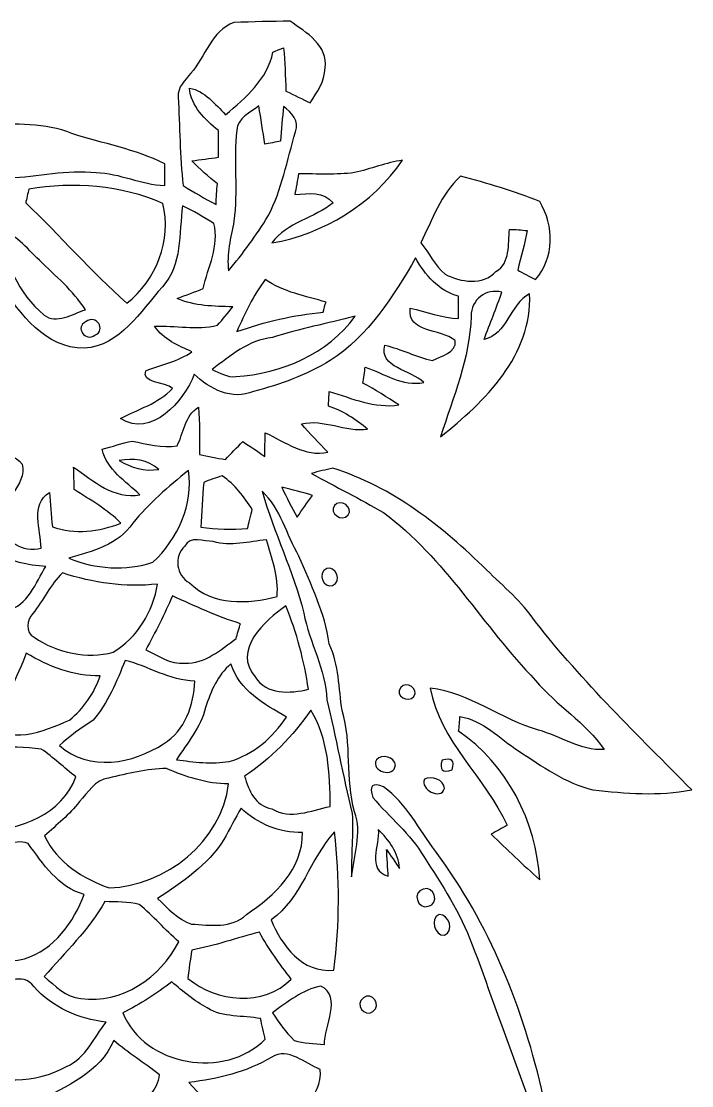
# Model space of a CAD drawing. Extents: x -110 to 93, y -182 to 230.
# Drawn here: x 52.2 to 90.6, y 125.3 to 186.3 of the extents above; entities that cross this region are included whole.
import ezdxf

# ---------------------------------------------------------------- set-up
doc = ezdxf.new("R2010")
doc.units = 0
doc.header["$MEASUREMENT"] = 0
doc.layers.add('LAAG_1', color=7, linetype='CONTINUOUS')

msp = doc.modelspace()

# ---------------------------------------------------------------- linework, layer by layer
at = {"layer": 'LAAG_1', "color": 250}
for points, knots in [([(61.9308, 183.3518), (62.7783, 184.3011), (63.1159, 185.7912), (64.4041, 186.2657), (64.4041, 186.2657), (65.4886, 186.2996), (66.5387, 186.3332), (67.6227, 186.3332), (67.6227, 186.3332), (68.5378, 185.724), (69.8255, 184.9111), (69.6222, 183.657), (69.6222, 183.657), (69.6223, 182.8775), (69.1477, 182.2675), (68.7747, 181.6575), (68.7747, 181.6575), (68.334, 181.861), (67.8601, 182.0984), (67.3861, 182.3354), (67.3861, 182.3354), (67.3521, 183.1828), (67.3184, 183.9954), (67.2506, 184.8088), (67.2506, 184.8088), (67.0804, 184.7411), (66.7757, 184.6397), (66.6406, 184.5718), (66.6406, 184.5718), (66.335, 183.0131), (65.0813, 181.9625), (63.9296, 180.9804), (63.9296, 180.9804), (63.3198, 181.59), (62.7445, 182.3354), (61.8629, 182.5048), (61.8629, 182.5048), (61.9308, 181.4544), (62.7445, 180.7092), (63.523, 180.0651), (63.523, 180.0651), (63.5232, 179.5569), (63.523, 179.0485), (63.523, 178.5406), (63.523, 178.5406), (63.014, 178.4727), (62.5064, 178.405), (61.9985, 178.3372), (61.9985, 178.3372), (62.4387, 177.8626), (62.9473, 177.4225), (63.4553, 177.0157), (63.4553, 177.0157), (63.4217, 176.6432), (63.3881, 176.2362), (63.3881, 175.8295), (63.3881, 175.8295), (62.7446, 176.1689), (62.0998, 176.5412), (61.4904, 176.9139), (61.4904, 176.9139), (61.3208, 178.6083), (61.2865, 180.3024), (61.2189, 181.9964), (61.2189, 181.9964), (61.1516, 182.5727), (61.6253, 182.9452), (61.9306, 183.3517), (61.9306, 183.3517), (61.9306, 183.3517), (61.9308, 183.3518), (61.9308, 183.3518)], [0, 0, 0, 0, 0.0555556, 0.0555556, 0.0555556, 0.0555556, 0.1111111, 0.1111111, 0.1111111, 0.1111111, 0.1666667, 0.1666667, 0.1666667, 0.1666667, 0.2222222, 0.2222222, 0.2222222, 0.2222222, 0.2777778, 0.2777778, 0.2777778, 0.2777778, 0.3333333, 0.3333333, 0.3333333, 0.3333333, 0.3888889, 0.3888889, 0.3888889, 0.3888889, 0.4444444, 0.4444444, 0.4444444, 0.4444444, 0.5, 0.5, 0.5, 0.5, 0.5555556, 0.5555556, 0.5555556, 0.5555556, 0.6111111, 0.6111111, 0.6111111, 0.6111111, 0.6666667, 0.6666667, 0.6666667, 0.6666667, 0.7222222, 0.7222222, 0.7222222, 0.7222222, 0.7777778, 0.7777778, 0.7777778, 0.7777778, 0.8333333, 0.8333333, 0.8333333, 0.8333333, 0.8888889, 0.8888889, 0.8888889, 0.8888889, 0.9444444, 0.9444444, 0.9444444, 0.9444444, 1, 1, 1, 1]), ([(64.5734, 180.0993), (64.6081, 180.811), (65.3524, 181.082), (65.8274, 181.4887), (65.8274, 181.4887), (65.9635, 180.7428), (66.0644, 180.031), (66.1657, 179.286), (66.1657, 179.286), (66.4033, 179.3202), (66.8435, 179.4213), (67.0804, 179.4553), (67.0804, 179.4553), (67.114, 180.133), (67.1823, 180.811), (67.2506, 181.4543), (67.2506, 181.4543), (67.691, 181.116), (68.1989, 180.6076), (67.9284, 179.9977), (67.9284, 179.9977), (67.4535, 178.3716), (67.1493, 176.6769), (66.369, 175.186), (66.369, 175.186), (65.6913, 174.0682), (64.9122, 173.0175), (64.0994, 172.035), (64.0994, 172.035), (63.964, 172.9837), (64.2339, 173.9322), (64.4041, 174.881), (64.4041, 174.881), (64.6411, 176.6094), (64.37, 178.3714), (64.5733, 180.0993), (64.5733, 180.0993), (64.5733, 180.0993), (64.5734, 180.0993), (64.5734, 180.0993)], [0, 0, 0, 0, 0.1, 0.1, 0.1, 0.1, 0.2, 0.2, 0.2, 0.2, 0.3, 0.3, 0.3, 0.3, 0.4, 0.4, 0.4, 0.4, 0.5, 0.5, 0.5, 0.5, 0.6, 0.6, 0.6, 0.6, 0.7, 0.7, 0.7, 0.7, 0.8, 0.8, 0.8, 0.8, 0.9, 0.9, 0.9, 0.9, 1, 1, 1, 1]), ([(50.2405, 180.4722), (51.8672, 180.404), (53.595, 180.5396), (55.1202, 179.8961), (55.1202, 179.8961), (56.916, 179.3202), (58.7452, 179.015), (60.4391, 178.168), (60.4391, 178.168), (60.4392, 177.7614), (60.4391, 177.321), (60.4391, 176.9139), (60.4391, 176.9139), (59.0848, 176.9822), (57.8648, 177.6259), (56.5092, 177.6595), (56.5092, 177.6595), (54.8491, 177.8626), (53.1542, 177.4225), (51.4939, 177.3545), (51.4939, 177.3545), (50.1055, 177.6936), (50.4779, 179.4213), (50.2405, 180.472), (50.2405, 180.472), (50.2405, 180.472), (50.2405, 180.4722), (50.2405, 180.4722)], [0, 0, 0, 0, 0.1428571, 0.1428571, 0.1428571, 0.1428571, 0.2857143, 0.2857143, 0.2857143, 0.2857143, 0.4285714, 0.4285714, 0.4285714, 0.4285714, 0.5714286, 0.5714286, 0.5714286, 0.5714286, 0.7142857, 0.7142857, 0.7142857, 0.7142857, 0.8571429, 0.8571429, 0.8571429, 0.8571429, 1, 1, 1, 1]), ([(71.3162, 177.6596), (72.2312, 177.8626), (73.1459, 178.2359), (74.0601, 178.3714), (74.0601, 178.3714), (72.3669, 175.864), (69.5202, 174.1358), (66.5724, 173.6272), (66.5724, 173.6272), (67.4535, 174.813), (69.0123, 175.0509), (70.0955, 175.9312), (70.0955, 175.9312), (69.5204, 176.5756), (68.7075, 176.4734), (67.8937, 176.4059), (67.8937, 176.4059), (67.9621, 176.7112), (68.0638, 177.2869), (68.097, 177.5918), (68.097, 177.5918), (69.1819, 177.5918), (70.2652, 177.5236), (71.316, 177.6595), (71.316, 177.6595), (71.316, 177.6595), (71.3162, 177.6596), (71.3162, 177.6596)], [0, 0, 0, 0, 0.1428571, 0.1428571, 0.1428571, 0.1428571, 0.2857143, 0.2857143, 0.2857143, 0.2857143, 0.4285714, 0.4285714, 0.4285714, 0.4285714, 0.5714286, 0.5714286, 0.5714286, 0.5714286, 0.7142857, 0.7142857, 0.7142857, 0.7142857, 0.8571429, 0.8571429, 0.8571429, 0.8571429, 1, 1, 1, 1]), ([(52.6467, 176.7112), (55.2221, 177.1512), (57.932, 176.9482), (60.3382, 175.8976), (60.3382, 175.8976), (60.8469, 173.7971), (59.9652, 171.4928), (58.2714, 170.1713), (58.2714, 170.1713), (56.2387, 172.0014), (54.4425, 174.0338), (52.4765, 175.9312), (52.4765, 175.9312), (52.5112, 176.1007), (52.6125, 176.5073), (52.6467, 176.7109), (52.6467, 176.7109), (52.6467, 176.7109), (52.6467, 176.7112), (52.6467, 176.7112)], [0, 0, 0, 0, 0.2, 0.2, 0.2, 0.2, 0.4, 0.4, 0.4, 0.4, 0.6, 0.6, 0.6, 0.6, 0.8, 0.8, 0.8, 0.8, 1, 1, 1, 1]), ([(75.1114, 173.6274), (75.7544, 174.9492), (76.2636, 176.4059), (77.3809, 177.4559), (77.3809, 177.4559), (78.9062, 177.0501), (80.4644, 176.6092), (81.9212, 175.9992), (81.9212, 175.9992), (82.7689, 174.6104), (82.7687, 172.7805), (81.6849, 171.5267), (81.6849, 171.5267), (81.4133, 171.6623), (80.9048, 171.933), (80.6678, 172.0689), (80.6678, 172.0689), (80.8375, 172.8482), (81.0744, 173.5933), (81.2104, 174.339), (81.2104, 174.339), (80.8712, 174.3732), (80.5327, 174.4068), (80.1933, 174.4068), (80.1933, 174.4068), (80.092, 173.5598), (80.2605, 172.4758), (79.4141, 172.0012), (79.4141, 172.0012), (78.6694, 171.1542), (77.3809, 171.3912), (76.5, 171.8314), (76.5, 171.8314), (75.9248, 172.3401), (75.5853, 173.0516), (75.1114, 173.6272), (75.1114, 173.6272), (75.1114, 173.6272), (75.1114, 173.6274), (75.1114, 173.6274)], [0, 0, 0, 0, 0.1, 0.1, 0.1, 0.1, 0.2, 0.2, 0.2, 0.2, 0.3, 0.3, 0.3, 0.3, 0.4, 0.4, 0.4, 0.4, 0.5, 0.5, 0.5, 0.5, 0.6, 0.6, 0.6, 0.6, 0.7, 0.7, 0.7, 0.7, 0.8, 0.8, 0.8, 0.8, 0.9, 0.9, 0.9, 0.9, 1, 1, 1, 1]), ([(61.4559, 175.7625), (62.0668, 175.4572), (62.6762, 175.1181), (63.2519, 174.7455), (63.2519, 174.7455), (63.591, 173.4584), (62.913, 172.2384), (62.6421, 171.0187), (62.6421, 171.0187), (62.1687, 170.8151), (61.6595, 170.6457), (61.1515, 170.4426), (61.1515, 170.4426), (62.1687, 170.0019), (63.2519, 170.0017), (64.3353, 169.9681), (64.3353, 169.9681), (64.0652, 169.5954), (63.76, 169.2565), (63.4553, 168.9177), (63.4553, 168.9177), (62.2696, 168.6127), (61.0502, 168.9177), (59.8638, 168.8502), (59.8638, 168.8502), (60.3718, 168.1043), (61.2189, 167.7316), (61.9985, 167.3927), (61.9985, 167.3927), (61.2189, 166.8509), (60.2699, 166.6475), (59.3552, 166.3087), (59.3552, 166.3087), (59.0848, 165.5628), (60.4733, 165.6987), (60.8804, 165.2921), (60.8804, 165.2921), (60.0672, 164.4111), (58.915, 164.1063), (57.8979, 163.5643), (57.8979, 163.5643), (59.6941, 162.4461), (61.5245, 164.5465), (62.134, 166.1056), (62.134, 166.1056), (62.981, 165.2583), (64.3353, 164.5808), (65.5222, 165.1229), (65.5222, 165.1229), (67.0804, 165.4956), (68.5378, 166.0712), (69.9275, 166.8848), (69.9275, 166.8848), (72.0947, 168.3082), (73.5526, 170.5442), (74.8061, 172.7805), (74.8061, 172.7805), (75.3484, 171.7978), (76.1281, 170.8831), (77.2796, 170.5778), (77.2796, 170.5778), (77.2797, 170.2392), (77.2796, 169.6293), (77.2796, 169.2904), (77.2796, 169.2904), (76.3313, 169.3581), (75.4157, 169.6633), (74.5008, 169.9006), (74.5008, 169.9006), (74.3318, 168.4431), (76.2298, 168.7483), (77.0762, 168.0366), (77.0762, 168.0366), (77.1783, 167.3255), (76.2636, 167.1555), (75.7891, 166.8848), (75.7891, 166.8848), (74.8403, 167.0879), (73.9933, 167.5625), (73.0446, 167.7656), (73.0446, 167.7656), (72.7052, 166.4786), (74.5691, 166.3423), (75.2806, 165.631), (75.2806, 165.631), (74.0601, 165.3938), (73.0103, 166.1392), (71.926, 166.5118), (71.926, 166.5118), (71.8926, 166.2748), (71.8246, 165.8342), (71.7905, 165.5972), (71.7905, 165.5972), (72.5024, 165.2245), (73.1801, 164.784), (73.8573, 164.3431), (73.8573, 164.3431), (72.4688, 164.1404), (71.1805, 164.716), (69.8592, 165.1229), (69.8592, 165.1229), (69.8593, 164.9195), (69.8255, 164.479), (69.8255, 164.2758), (69.8255, 164.2758), (70.6388, 164.0051), (71.3837, 163.5304), (72.0616, 162.9538), (72.0616, 162.9538), (70.7732, 162.7848), (69.5538, 163.5643), (68.2668, 163.2596), (68.2668, 163.2596), (68.7408, 162.6831), (69.2838, 162.175), (69.7915, 161.6328), (69.7915, 161.6328), (68.4701, 161.3619), (67.3521, 162.2089), (66.1993, 162.7506), (66.1993, 162.7506), (66.1994, 162.412), (66.1657, 161.7341), (66.1657, 161.3953), (66.1657, 161.3953), (65.7592, 161.7007), (65.3194, 161.9716), (64.9122, 162.243), (64.9122, 162.243), (64.5734, 161.904), (64.2339, 161.5653), (63.9296, 161.2262), (63.9296, 161.2262), (63.4217, 161.2942), (62.913, 161.3953), (62.4387, 161.4973), (62.4387, 161.4973), (62.4046, 162.412), (62.4728, 163.3271), (62.3709, 164.2081), (62.3709, 164.2081), (61.5912, 163.7333), (61.5245, 162.7506), (61.1515, 162.0058), (61.1515, 162.0058), (60.2699, 161.8703), (59.4231, 162.107), (58.5756, 162.2766), (58.5756, 162.2766), (57.9998, 162.1407), (57.4239, 161.9716), (56.8486, 161.8023), (56.8486, 161.8023), (57.1534, 160.6162), (58.2037, 159.9726), (59.0163, 159.1929), (59.0163, 159.1929), (57.526, 158.9222), (56.3732, 159.9726), (55.2221, 160.7857), (55.2221, 160.7857), (55.2221, 160.3457), (55.2553, 159.9046), (55.2553, 159.4979), (55.2553, 159.4979), (56.2047, 158.8881), (57.1534, 158.3462), (57.932, 157.5666), (57.932, 157.5666), (56.6785, 157.0926), (55.29, 156.8891), (54.0021, 157.3632), (54.0021, 157.3632), (53.9338, 158.0412), (53.9002, 158.6852), (53.832, 159.329), (53.832, 159.329), (52.7139, 158.6172), (53.358, 157.1939), (53.358, 156.1435), (53.358, 156.1435), (52.342, 155.8726), (51.1552, 156.5161), (51.1552, 157.6346), (51.1552, 157.6346), (50.9865, 158.8881), (52.5784, 159.7015), (52.2737, 160.9553), (52.2737, 160.9553), (51.4939, 161.8703), (50.1726, 161.7341), (49.156, 162.107), (49.156, 162.107), (49.123, 162.8189), (49.0894, 163.5643), (49.0894, 164.2758), (49.0894, 164.2758), (49.8004, 164.2759), (50.512, 164.2758), (51.2571, 164.2758), (51.2571, 164.2758), (51.2572, 164.5467), (51.3254, 165.021), (51.359, 165.2581), (51.359, 165.2581), (50.5458, 165.3262), (49.7324, 165.3598), (48.9191, 165.4278), (48.9191, 165.4278), (48.8861, 165.6312), (48.886, 166.0034), (48.8519, 166.2071), (48.8519, 166.2071), (49.5634, 166.2413), (50.3092, 166.3423), (50.9865, 166.5798), (50.9865, 166.5798), (51.0202, 166.7494), (51.0537, 167.1219), (51.0537, 167.3252), (51.0537, 167.3252), (50.1055, 167.3255), (49.123, 167.2235), (48.1742, 167.5282), (48.1742, 167.5282), (47.8011, 168.0032), (47.6991, 168.6127), (47.4964, 169.1209), (47.4964, 169.1209), (48.8519, 169.392), (50.2741, 170.0356), (51.0537, 171.2217), (51.0537, 171.2217), (52.1718, 169.5613), (53.595, 167.5959), (55.8315, 167.5959), (55.8315, 167.5959), (57.8979, 167.7318), (59.0505, 169.6969), (60.304, 171.1203), (60.304, 171.1203), (61.4559, 172.3736), (61.2529, 174.1697), (61.4557, 175.7624), (61.4557, 175.7624), (61.4557, 175.7624), (61.4559, 175.7625), (61.4559, 175.7625)], [0, 0, 0, 0, 0.016129, 0.016129, 0.016129, 0.016129, 0.0322581, 0.0322581, 0.0322581, 0.0322581, 0.0483871, 0.0483871, 0.0483871, 0.0483871, 0.0645161, 0.0645161, 0.0645161, 0.0645161, 0.0806452, 0.0806452, 0.0806452, 0.0806452, 0.0967742, 0.0967742, 0.0967742, 0.0967742, 0.1129032, 0.1129032, 0.1129032, 0.1129032, 0.1290323, 0.1290323, 0.1290323, 0.1290323, 0.1451613, 0.1451613, 0.1451613, 0.1451613, 0.1612903, 0.1612903, 0.1612903, 0.1612903, 0.1774194, 0.1774194, 0.1774194, 0.1774194, 0.1935484, 0.1935484, 0.1935484, 0.1935484, 0.2096774, 0.2096774, 0.2096774, 0.2096774, 0.2258065, 0.2258065, 0.2258065, 0.2258065, 0.2419355, 0.2419355, 0.2419355, 0.2419355, 0.2580645, 0.2580645, 0.2580645, 0.2580645, 0.2741935, 0.2741935, 0.2741935, 0.2741935, 0.2903226, 0.2903226, 0.2903226, 0.2903226, 0.3064516, 0.3064516, 0.3064516, 0.3064516, 0.3225806, 0.3225806, 0.3225806, 0.3225806, 0.3387097, 0.3387097, 0.3387097, 0.3387097, 0.3548387, 0.3548387, 0.3548387, 0.3548387, 0.3709677, 0.3709677, 0.3709677, 0.3709677, 0.3870968, 0.3870968, 0.3870968, 0.3870968, 0.4032258, 0.4032258, 0.4032258, 0.4032258, 0.4193548, 0.4193548, 0.4193548, 0.4193548, 0.4354839, 0.4354839, 0.4354839, 0.4354839, 0.4516129, 0.4516129, 0.4516129, 0.4516129, 0.4677419, 0.4677419, 0.4677419, 0.4677419, 0.483871, 0.483871, 0.483871, 0.483871, 0.5, 0.5, 0.5, 0.5, 0.516129, 0.516129, 0.516129, 0.516129, 0.5322581, 0.5322581, 0.5322581, 0.5322581, 0.5483871, 0.5483871, 0.5483871, 0.5483871, 0.5645161, 0.5645161, 0.5645161, 0.5645161, 0.5806452, 0.5806452, 0.5806452, 0.5806452, 0.5967742, 0.5967742, 0.5967742, 0.5967742, 0.6129032, 0.6129032, 0.6129032, 0.6129032, 0.6290323, 0.6290323, 0.6290323, 0.6290323, 0.6451613, 0.6451613, 0.6451613, 0.6451613, 0.6612903, 0.6612903, 0.6612903, 0.6612903, 0.6774194, 0.6774194, 0.6774194, 0.6774194, 0.6935484, 0.6935484, 0.6935484, 0.6935484, 0.7096774, 0.7096774, 0.7096774, 0.7096774, 0.7258065, 0.7258065, 0.7258065, 0.7258065, 0.7419355, 0.7419355, 0.7419355, 0.7419355, 0.7580645, 0.7580645, 0.7580645, 0.7580645, 0.7741935, 0.7741935, 0.7741935, 0.7741935, 0.7903226, 0.7903226, 0.7903226, 0.7903226, 0.8064516, 0.8064516, 0.8064516, 0.8064516, 0.8225806, 0.8225806, 0.8225806, 0.8225806, 0.8387097, 0.8387097, 0.8387097, 0.8387097, 0.8548387, 0.8548387, 0.8548387, 0.8548387, 0.8709677, 0.8709677, 0.8709677, 0.8709677, 0.8870968, 0.8870968, 0.8870968, 0.8870968, 0.9032258, 0.9032258, 0.9032258, 0.9032258, 0.9193548, 0.9193548, 0.9193548, 0.9193548, 0.9354839, 0.9354839, 0.9354839, 0.9354839, 0.9516129, 0.9516129, 0.9516129, 0.9516129, 0.9677419, 0.9677419, 0.9677419, 0.9677419, 0.983871, 0.983871, 0.983871, 0.983871, 1, 1, 1, 1]), ([(50.8175, 174.4411), (51.8672, 174.2372), (52.5112, 173.3222), (53.2566, 172.645), (53.2566, 172.645), (54.1714, 171.7306), (55.1879, 170.9167), (55.8993, 169.7985), (55.8993, 169.7985), (55.1538, 169.5613), (54.2391, 168.9516), (53.5276, 169.4935), (53.5276, 169.4935), (52.0367, 170.7135), (51.2912, 172.645), (50.8173, 174.4409), (50.8173, 174.4409), (50.8173, 174.4409), (50.8175, 174.4411), (50.8175, 174.4411)], [0, 0, 0, 0, 0.2, 0.2, 0.2, 0.2, 0.4, 0.4, 0.4, 0.4, 0.6, 0.6, 0.6, 0.6, 0.8, 0.8, 0.8, 0.8, 1, 1, 1, 1]), ([(64.5734, 168.5452), (65.0136, 169.5954), (65.5222, 170.612), (66.1993, 171.5267), (66.1993, 171.5267), (67.2508, 170.8151), (68.5047, 170.5778), (69.69, 170.239), (69.69, 170.239), (69.6223, 170.104), (69.5538, 169.7985), (69.5202, 169.6633), (69.5202, 169.6633), (67.8265, 169.4938), (66.1657, 169.1209), (64.5733, 168.5449), (64.5733, 168.5449), (64.5733, 168.5449), (64.5734, 168.5452), (64.5734, 168.5452)], [0, 0, 0, 0, 0.2, 0.2, 0.2, 0.2, 0.4, 0.4, 0.4, 0.4, 0.6, 0.6, 0.6, 0.6, 0.8, 0.8, 0.8, 0.8, 1, 1, 1, 1]), ([(77.9915, 169.4261), (77.9915, 170.4088), (78.8384, 171.0187), (79.7531, 170.8151), (79.7531, 170.8151), (79.4485, 169.9007), (79.0754, 169.0196), (78.7358, 168.104), (78.7358, 168.104), (80.092, 168.3757), (80.1597, 170.1038), (81.3455, 170.7132), (81.3455, 170.7132), (81.5146, 167.2237), (78.7707, 164.5129), (76.2298, 162.5136), (76.2298, 162.5136), (76.9749, 164.7843), (77.9232, 167.0203), (77.9915, 169.426), (77.9915, 169.426), (77.9915, 169.426), (77.9915, 169.4261), (77.9915, 169.4261)], [0, 0, 0, 0, 0.1666667, 0.1666667, 0.1666667, 0.1666667, 0.3333333, 0.3333333, 0.3333333, 0.3333333, 0.5, 0.5, 0.5, 0.5, 0.6666667, 0.6666667, 0.6666667, 0.6666667, 0.8333333, 0.8333333, 0.8333333, 0.8333333, 1, 1, 1, 1]), ([(55.9336, 169.1211), (56.5094, 169.5613), (57.1192, 168.6466), (56.4415, 168.3416), (56.4415, 168.3416), (55.8995, 167.9353), (55.2553, 168.8159), (55.9334, 169.1209), (55.9334, 169.1209), (55.9334, 169.1209), (55.9336, 169.1211), (55.9336, 169.1211)], [0, 0, 0, 0, 0.3333333, 0.3333333, 0.3333333, 0.3333333, 0.6666667, 0.6666667, 0.6666667, 0.6666667, 1, 1, 1, 1]), ([(66.6065, 168.2064), (68.1648, 168.7142), (69.7572, 169.0196), (71.3507, 169.426), (71.3507, 169.426), (69.7915, 167.2575), (67.114, 166.1392), (64.5056, 165.9704), (64.5056, 165.9704), (64.0317, 165.9022), (63.5909, 166.2071), (63.15, 166.3764), (63.15, 166.3764), (64.2009, 167.1557), (65.2511, 168.0706), (66.6065, 168.2064), (66.6065, 168.2064), (66.6065, 168.2064), (66.6065, 168.2064), (66.6065, 168.2064)], [0, 0, 0, 0, 0.2, 0.2, 0.2, 0.2, 0.4, 0.4, 0.4, 0.4, 0.6, 0.6, 0.6, 0.6, 0.8, 0.8, 0.8, 0.8, 1, 1, 1, 1]), ([(57.8307, 161.1583), (58.6439, 161.3281), (59.4571, 161.1923), (60.1008, 160.6503), (60.1008, 160.6503), (59.288, 160.5147), (58.5088, 160.7517), (57.8307, 161.1583), (57.8307, 161.1583), (57.8307, 161.1583), (57.8307, 161.1583), (57.8307, 161.1583)], [0, 0, 0, 0, 0.3333333, 0.3333333, 0.3333333, 0.3333333, 0.6666667, 0.6666667, 0.6666667, 0.6666667, 1, 1, 1, 1]), ([(58.6098, 157.5666), (59.5255, 158.6852), (60.6434, 159.6679), (61.7946, 160.5823), (61.7946, 160.5823), (62.0998, 158.6511), (61.1846, 156.6519), (59.7618, 155.3303), (59.7618, 155.3303), (58.2373, 154.8225), (56.4415, 154.924), (54.951, 155.5678), (54.951, 155.5678), (56.2719, 155.9405), (57.7964, 156.3469), (58.6097, 157.5666), (58.6097, 157.5666), (58.6097, 157.5666), (58.6098, 157.5666), (58.6098, 157.5666)], [0, 0, 0, 0, 0.2, 0.2, 0.2, 0.2, 0.4, 0.4, 0.4, 0.4, 0.6, 0.6, 0.6, 0.6, 0.8, 0.8, 0.8, 0.8, 1, 1, 1, 1]), ([(68.8427, 160.413), (69.2498, 160.5488), (69.6553, 160.6162), (70.0625, 160.7181), (70.0625, 160.7181), (73.4848, 159.6679), (76.3654, 157.3632), (78.872, 154.8898), (78.872, 154.8898), (79.8545, 153.9413), (80.9048, 153.0604), (81.6849, 151.9082), (81.6849, 151.9082), (84.3953, 148.4523), (87.5461, 145.4025), (90.63, 142.2852), (90.63, 142.2852), (88.7318, 141.9125), (86.8346, 142.0818), (84.9711, 142.2852), (84.9711, 142.2852), (83.3789, 142.6585), (82.0574, 143.6409), (80.7019, 144.5215), (80.7019, 144.5215), (79.6175, 145.2335), (78.7028, 146.2502), (77.3474, 146.4871), (77.3474, 146.4871), (77.3474, 146.284), (77.3132, 145.8427), (77.2796, 145.6402), (77.2796, 145.6402), (80.0248, 143.7768), (81.7527, 140.4558), (81.9212, 137.1352), (81.9212, 137.1352), (80.9737, 137.9822), (80.0578, 138.8631), (79.1431, 139.7442), (79.1431, 139.7442), (79.4485, 139.9138), (79.7531, 140.0828), (80.0578, 140.2526), (80.0578, 140.2526), (78.8048, 142.9971), (76.1953, 145.0637), (75.6536, 148.1132), (75.6536, 148.1132), (77.9232, 147.8422), (79.7195, 146.3175), (81.854, 145.7075), (81.854, 145.7075), (83.1081, 145.369), (84.2592, 144.5215), (85.6147, 144.5898), (85.6147, 144.5898), (84.5645, 146.1485), (82.8706, 147.1305), (81.6849, 148.5538), (81.6849, 148.5538), (78.6694, 151.6715), (76.5, 155.5678), (72.9763, 158.1765), (72.9763, 158.1765), (71.6207, 158.9559), (70.2322, 159.6679), (68.8425, 160.4128), (68.8425, 160.4128), (68.8425, 160.4128), (68.8427, 160.413), (68.8427, 160.413)], [0, 0, 0, 0, 0.0555556, 0.0555556, 0.0555556, 0.0555556, 0.1111111, 0.1111111, 0.1111111, 0.1111111, 0.1666667, 0.1666667, 0.1666667, 0.1666667, 0.2222222, 0.2222222, 0.2222222, 0.2222222, 0.2777778, 0.2777778, 0.2777778, 0.2777778, 0.3333333, 0.3333333, 0.3333333, 0.3333333, 0.3888889, 0.3888889, 0.3888889, 0.3888889, 0.4444444, 0.4444444, 0.4444444, 0.4444444, 0.5, 0.5, 0.5, 0.5, 0.5555556, 0.5555556, 0.5555556, 0.5555556, 0.6111111, 0.6111111, 0.6111111, 0.6111111, 0.6666667, 0.6666667, 0.6666667, 0.6666667, 0.7222222, 0.7222222, 0.7222222, 0.7222222, 0.7777778, 0.7777778, 0.7777778, 0.7777778, 0.8333333, 0.8333333, 0.8333333, 0.8333333, 0.8888889, 0.8888889, 0.8888889, 0.8888889, 0.9444444, 0.9444444, 0.9444444, 0.9444444, 1, 1, 1, 1]), ([(62.6763, 159.9046), (63.014, 160.0407), (63.3881, 160.1756), (63.7259, 160.2776), (63.7259, 160.2776), (64.472, 159.8028), (64.9794, 159.0579), (65.4543, 158.3462), (65.4543, 158.3462), (65.3871, 158.0753), (65.2511, 157.5324), (65.1833, 157.2616), (65.1833, 157.2616), (64.3022, 157.1941), (63.3881, 157.228), (62.5064, 157.3299), (62.5064, 157.3299), (62.5402, 158.1768), (62.6083, 159.0579), (62.6762, 159.9046), (62.6762, 159.9046), (62.6762, 159.9046), (62.6763, 159.9046), (62.6763, 159.9046)], [0, 0, 0, 0, 0.1666667, 0.1666667, 0.1666667, 0.1666667, 0.3333333, 0.3333333, 0.3333333, 0.3333333, 0.5, 0.5, 0.5, 0.5, 0.6666667, 0.6666667, 0.6666667, 0.6666667, 0.8333333, 0.8333333, 0.8333333, 0.8333333, 1, 1, 1, 1]), ([(66.0309, 159.3968), (67.0804, 158.3802), (67.4197, 156.9225), (68.1306, 155.6692), (68.1306, 155.6692), (68.8089, 154.0428), (69.6222, 152.4504), (69.8592, 150.6544), (69.8592, 150.6544), (70.4357, 149.435), (70.4013, 148.1132), (70.6052, 146.8259), (70.6052, 146.8259), (71.1806, 144.9285), (70.7732, 142.9296), (71.316, 141.0319), (71.316, 141.0319), (71.7569, 139.7783), (71.2824, 138.5245), (71.1473, 137.3046), (71.1473, 137.3046), (71.1128, 138.5248), (71.2492, 139.7442), (71.1805, 140.9303), (71.1805, 140.9303), (70.6388, 143.0989), (70.2652, 145.3011), (69.7241, 147.4355), (69.7241, 147.4355), (69.6553, 149.198), (68.7406, 150.7221), (68.4023, 152.4166), (68.4023, 152.4166), (67.8265, 154.8225), (66.6748, 157.0245), (66.0307, 159.3965), (66.0307, 159.3965), (66.0307, 159.3965), (66.0309, 159.3968), (66.0309, 159.3968)], [0, 0, 0, 0, 0.1, 0.1, 0.1, 0.1, 0.2, 0.2, 0.2, 0.2, 0.3, 0.3, 0.3, 0.3, 0.4, 0.4, 0.4, 0.4, 0.5, 0.5, 0.5, 0.5, 0.6, 0.6, 0.6, 0.6, 0.7, 0.7, 0.7, 0.7, 0.8, 0.8, 0.8, 0.8, 0.9, 0.9, 0.9, 0.9, 1, 1, 1, 1]), ([(67.1493, 159.6338), (67.7588, 159.4979), (68.334, 159.329), (68.9098, 159.1593), (68.9098, 159.1593), (68.6063, 158.7529), (68.2997, 158.3462), (68.0298, 157.9056), (68.0298, 157.9056), (67.7244, 158.4816), (67.4197, 159.0239), (67.1493, 159.6335), (67.1493, 159.6335), (67.1493, 159.6335), (67.1493, 159.6338), (67.1493, 159.6338)], [0, 0, 0, 0, 0.25, 0.25, 0.25, 0.25, 0.5, 0.5, 0.5, 0.5, 0.75, 0.75, 0.75, 0.75, 1, 1, 1, 1]), ([(70.1638, 158.5831), (70.5032, 158.99), (71.2824, 158.4816), (70.9435, 158.0409), (70.9435, 158.0409), (70.6052, 157.6007), (69.8255, 158.143), (70.1638, 158.5829), (70.1638, 158.5829), (70.1638, 158.5829), (70.1638, 158.5831), (70.1638, 158.5831)], [0, 0, 0, 0, 0.3333333, 0.3333333, 0.3333333, 0.3333333, 0.6666667, 0.6666667, 0.6666667, 0.6666667, 1, 1, 1, 1]), ([(61.5912, 156.2458), (61.8965, 156.8891), (62.6762, 156.5161), (63.2179, 156.5161), (63.2179, 156.5161), (64.234, 156.2117), (65.2511, 156.5161), (66.2671, 156.618), (66.2671, 156.618), (66.5724, 155.5679), (66.9784, 154.5175), (66.8765, 153.3652), (66.8765, 153.3652), (65.2175, 152.9251), (63.1843, 152.8232), (61.8629, 154.1445), (61.8629, 154.1445), (61.0833, 154.5855), (60.9482, 155.6353), (61.5912, 156.2456), (61.5912, 156.2456), (61.5912, 156.2456), (61.5912, 156.2458), (61.5912, 156.2458)], [0, 0, 0, 0, 0.1666667, 0.1666667, 0.1666667, 0.1666667, 0.3333333, 0.3333333, 0.3333333, 0.3333333, 0.5, 0.5, 0.5, 0.5, 0.6666667, 0.6666667, 0.6666667, 0.6666667, 0.8333333, 0.8333333, 0.8333333, 0.8333333, 1, 1, 1, 1]), ([(47.124, 154.4159), (48.344, 154.8565), (49.4954, 155.3981), (50.6813, 155.8725), (50.6813, 155.8725), (51.596, 155.3983), (52.5784, 155.1275), (53.6291, 155.0931), (53.6291, 155.0931), (53.0529, 154.1448), (52.6125, 152.8568), (51.3931, 152.5521), (51.3931, 152.5521), (49.97, 152.1797), (48.1064, 152.0439), (47.0897, 153.3652), (47.0897, 153.3652), (47.0897, 153.7043), (47.124, 154.0426), (47.124, 154.4156), (47.124, 154.4156), (47.124, 154.4156), (47.124, 154.4159), (47.124, 154.4159)], [0, 0, 0, 0, 0.1666667, 0.1666667, 0.1666667, 0.1666667, 0.3333333, 0.3333333, 0.3333333, 0.3333333, 0.5, 0.5, 0.5, 0.5, 0.6666667, 0.6666667, 0.6666667, 0.6666667, 0.8333333, 0.8333333, 0.8333333, 0.8333333, 1, 1, 1, 1]), ([(69.5538, 154.8565), (69.9947, 155.3303), (70.6052, 154.4831), (70.2322, 154.1109), (70.2322, 154.1109), (69.7572, 153.6364), (69.1819, 154.4498), (69.5538, 154.8561), (69.5538, 154.8561), (69.5538, 154.8561), (69.5538, 154.8565), (69.5538, 154.8565)], [0, 0, 0, 0, 0.3333333, 0.3333333, 0.3333333, 0.3333333, 0.6666667, 0.6666667, 0.6666667, 0.6666667, 1, 1, 1, 1]), ([(54.578, 154.7208), (56.34, 154.1448), (58.1701, 153.8734), (60.0329, 154.0768), (60.0329, 154.0768), (59.7618, 152.5184), (58.8814, 150.9933), (57.4917, 150.1803), (57.4917, 150.1803), (56.0007, 149.74), (54.2732, 150.1463), (52.9519, 151.0274), (52.9519, 151.0274), (52.4435, 151.2987), (52.5448, 152.0439), (52.8836, 152.383), (52.8836, 152.383), (53.4931, 153.1621), (53.9002, 154.0426), (54.5779, 154.7206), (54.5779, 154.7206), (54.5779, 154.7206), (54.578, 154.7208), (54.578, 154.7208)], [0, 0, 0, 0, 0.1666667, 0.1666667, 0.1666667, 0.1666667, 0.3333333, 0.3333333, 0.3333333, 0.3333333, 0.5, 0.5, 0.5, 0.5, 0.6666667, 0.6666667, 0.6666667, 0.6666667, 0.8333333, 0.8333333, 0.8333333, 0.8333333, 1, 1, 1, 1]), ([(59.3554, 150.3156), (59.8974, 151.3323), (60.4391, 152.3489), (60.8804, 153.3993), (60.8804, 153.3993), (62.1687, 152.8234), (63.4553, 152.2134), (64.7771, 151.8069), (64.7771, 151.8069), (64.71, 151.6033), (64.5733, 151.1628), (64.5392, 150.9594), (64.5392, 150.9594), (63.6581, 150.3156), (62.7445, 149.5029), (61.5912, 149.5366), (61.5912, 149.5366), (60.7444, 149.4691), (60.0672, 149.977), (59.3552, 150.3156), (59.3552, 150.3156), (59.3552, 150.3156), (59.3554, 150.3156), (59.3554, 150.3156)], [0, 0, 0, 0, 0.1666667, 0.1666667, 0.1666667, 0.1666667, 0.3333333, 0.3333333, 0.3333333, 0.3333333, 0.5, 0.5, 0.5, 0.5, 0.6666667, 0.6666667, 0.6666667, 0.6666667, 0.8333333, 0.8333333, 0.8333333, 0.8333333, 1, 1, 1, 1]), ([(65.6241, 148.7573), (64.3022, 150.2481), (66.1657, 152.0103), (67.3861, 152.8232), (67.3861, 152.8232), (67.9963, 151.2987), (68.4359, 149.672), (68.6734, 148.0452), (68.6734, 148.0452), (67.6227, 147.8087), (66.2671, 147.7066), (65.6241, 148.7573), (65.6241, 148.7573), (65.6241, 148.7573), (65.6241, 148.7573), (65.6241, 148.7573)], [0, 0, 0, 0, 0.25, 0.25, 0.25, 0.25, 0.5, 0.5, 0.5, 0.5, 0.75, 0.75, 0.75, 0.75, 1, 1, 1, 1]), ([(52.5112, 150.1126), (53.7989, 149.3675), (55.2221, 148.7573), (56.7468, 148.8249), (56.7468, 148.8249), (56.4079, 147.8422), (55.7979, 146.9279), (54.9847, 146.2838), (54.9847, 146.2838), (53.4931, 145.6404), (51.4603, 144.7254), (50.2405, 146.3175), (50.2405, 146.3175), (51.3932, 147.3006), (51.9695, 148.7573), (52.5112, 150.1126)], [0, 0, 0, 0, 0.25, 0.25, 0.25, 0.25, 0.5, 0.5, 0.5, 0.5, 0.75, 0.75, 0.75, 0.75, 1, 1, 1, 1]), ([(56.34, 146.284), (57.1871, 147.2667), (57.6945, 148.4862), (58.1701, 149.706), (58.1701, 149.706), (59.5255, 149.3675), (60.7112, 148.5538), (62.1687, 148.5199), (62.1687, 148.5199), (62.0998, 147.1651), (61.6253, 145.6738), (60.3718, 144.9283), (60.3718, 144.9283), (58.6439, 143.7768), (56.069, 143.3017), (54.4087, 144.8264), (54.4087, 144.8264), (54.9847, 145.369), (55.6623, 145.8091), (56.34, 146.2838), (56.34, 146.2838), (56.34, 146.2838), (56.34, 146.284), (56.34, 146.284)], [0, 0, 0, 0, 0.1666667, 0.1666667, 0.1666667, 0.1666667, 0.3333333, 0.3333333, 0.3333333, 0.3333333, 0.5, 0.5, 0.5, 0.5, 0.6666667, 0.6666667, 0.6666667, 0.6666667, 0.8333333, 0.8333333, 0.8333333, 0.8333333, 1, 1, 1, 1]), ([(62.7783, 146.9953), (63.0828, 147.9442), (63.4553, 148.8593), (64.2339, 149.5029), (64.2339, 149.5029), (64.71, 147.9777), (66.1327, 147.1985), (67.4197, 146.453), (67.4197, 146.453), (66.6407, 145.3013), (65.5222, 144.2848), (64.133, 143.9117), (64.133, 143.9117), (63.1502, 143.7424), (62.0998, 143.8777), (61.1168, 144.0134), (61.1168, 144.0134), (61.7274, 144.9624), (62.5064, 145.8772), (62.7781, 146.9952), (62.7781, 146.9952), (62.7781, 146.9952), (62.7783, 146.9953), (62.7783, 146.9953)], [0, 0, 0, 0, 0.1666667, 0.1666667, 0.1666667, 0.1666667, 0.3333333, 0.3333333, 0.3333333, 0.3333333, 0.5, 0.5, 0.5, 0.5, 0.6666667, 0.6666667, 0.6666667, 0.6666667, 0.8333333, 0.8333333, 0.8333333, 0.8333333, 1, 1, 1, 1]), ([(73.9593, 148.1475), (74.2646, 148.5538), (75.0442, 148.0796), (74.7042, 147.6392), (74.7042, 147.6392), (74.4001, 147.2326), (73.5867, 147.6727), (73.9593, 148.1473), (73.9593, 148.1473), (73.9593, 148.1473), (73.9593, 148.1475), (73.9593, 148.1475)], [0, 0, 0, 0, 0.3333333, 0.3333333, 0.3333333, 0.3333333, 0.6666667, 0.6666667, 0.6666667, 0.6666667, 1, 1, 1, 1]), ([(65.0136, 143.0648), (66.5046, 144.0813), (67.7918, 145.3349), (68.8089, 146.8599), (68.8089, 146.8599), (69.8257, 145.1998), (69.8932, 143.2343), (69.9275, 141.3369), (69.9275, 141.3369), (68.8089, 141.0997), (67.6567, 140.5574), (66.5724, 141.201), (66.5724, 141.201), (65.6241, 141.3705), (65.2511, 142.2516), (65.0135, 143.0648), (65.0135, 143.0648), (65.0135, 143.0648), (65.0136, 143.0648), (65.0136, 143.0648)], [0, 0, 0, 0, 0.2, 0.2, 0.2, 0.2, 0.4, 0.4, 0.4, 0.4, 0.6, 0.6, 0.6, 0.6, 0.8, 0.8, 0.8, 0.8, 1, 1, 1, 1]), ([(50.6482, 144.5215), (51.4939, 144.8947), (52.4765, 144.6915), (53.358, 144.6233), (53.358, 144.6233), (54.0696, 144.149), (54.6793, 143.5393), (55.3566, 143.0309), (55.3566, 143.0309), (54.578, 140.8962), (52.1718, 139.9812), (50.0713, 139.9136), (50.0713, 139.9136), (48.9534, 139.812), (48.1742, 140.6928), (47.394, 141.3705), (47.394, 141.3705), (48.6828, 142.2177), (49.9351, 143.1327), (50.6482, 144.5215), (50.6482, 144.5215), (50.6482, 144.5215), (50.6482, 144.5215), (50.6482, 144.5215)], [0, 0, 0, 0, 0.1666667, 0.1666667, 0.1666667, 0.1666667, 0.3333333, 0.3333333, 0.3333333, 0.3333333, 0.5, 0.5, 0.5, 0.5, 0.6666667, 0.6666667, 0.6666667, 0.6666667, 0.8333333, 0.8333333, 0.8333333, 0.8333333, 1, 1, 1, 1]), ([(72.5701, 144.0134), (72.8749, 144.3528), (73.6197, 144.1828), (73.6539, 143.7084), (73.6539, 143.7084), (73.6199, 142.9296), (72.1965, 143.3359), (72.5701, 144.0134), (72.5701, 144.0134), (72.5701, 144.0134), (72.5701, 144.0134), (72.5701, 144.0134)], [0, 0, 0, 0, 0.3333333, 0.3333333, 0.3333333, 0.3333333, 0.6666667, 0.6666667, 0.6666667, 0.6666667, 1, 1, 1, 1]), ([(76.3313, 143.9798), (76.873, 144.149), (77.0762, 143.9798), (76.9071, 143.4377), (76.9071, 143.4377), (76.3313, 143.2344), (76.1615, 143.4377), (76.3313, 143.9798), (76.3313, 143.9798), (76.3313, 143.9798), (76.3313, 143.9798), (76.3313, 143.9798)], [0, 0, 0, 0, 0.3333333, 0.3333333, 0.3333333, 0.3333333, 0.6666667, 0.6666667, 0.6666667, 0.6666667, 1, 1, 1, 1]), ([(57.2207, 142.9631), (58.305, 143.2004), (59.4231, 143.5051), (60.5416, 143.5051), (60.5416, 143.5051), (61.6597, 143.0311), (62.8458, 142.6243), (64.0994, 142.6243), (64.0994, 142.6243), (63.6922, 139.3033), (60.5074, 136.7965), (57.2543, 136.6607), (57.2543, 136.6607), (55.7637, 137.2027), (54.2732, 138.1179), (53.5614, 139.6424), (53.5614, 139.6424), (54.2391, 140.2866), (54.9847, 140.8621), (55.5604, 141.6073), (55.5604, 141.6073), (56.034, 142.1162), (56.4415, 142.8613), (57.2207, 142.9629), (57.2207, 142.9629), (57.2207, 142.9629), (57.2207, 142.9631), (57.2207, 142.9631)], [0, 0, 0, 0, 0.1428571, 0.1428571, 0.1428571, 0.1428571, 0.2857143, 0.2857143, 0.2857143, 0.2857143, 0.4285714, 0.4285714, 0.4285714, 0.4285714, 0.5714286, 0.5714286, 0.5714286, 0.5714286, 0.7142857, 0.7142857, 0.7142857, 0.7142857, 0.8571429, 0.8571429, 0.8571429, 0.8571429, 1, 1, 1, 1]), ([(75.3148, 142.8952), (75.7214, 143.1328), (76.4327, 142.8613), (76.4668, 142.3532), (76.4668, 142.3532), (76.2636, 141.6758), (75.0442, 142.3196), (75.3147, 142.8952), (75.3147, 142.8952), (75.3147, 142.8952), (75.3148, 142.8952), (75.3148, 142.8952)], [0, 0, 0, 0, 0.3333333, 0.3333333, 0.3333333, 0.3333333, 0.6666667, 0.6666667, 0.6666667, 0.6666667, 1, 1, 1, 1]), ([(72.3669, 141.8454), (72.1294, 142.5227), (72.3326, 142.7259), (72.9763, 142.4548), (72.9763, 142.4548), (74.298, 141.506), (75.01, 140.0153), (75.9583, 138.7615), (75.9583, 138.7615), (79.0411, 134.594), (81.0067, 129.7486), (82.1246, 124.7002), (82.1246, 124.7002), (82.5655, 123.04), (83.3109, 121.5148), (83.819, 119.8888), (83.819, 119.8888), (84.3953, 117.6862), (85.9535, 115.9921), (86.8346, 113.9252), (86.8346, 113.9252), (84.1574, 114.5352), (82.0574, 116.3304), (80.0246, 118.1266), (80.0246, 118.1266), (78.7028, 119.3806), (77.7881, 121.0406), (76.297, 122.1925), (76.297, 122.1925), (75.5523, 122.4636), (74.7042, 122.4634), (73.9593, 122.1925), (73.9593, 122.1925), (72.773, 121.2104), (73.2131, 119.5497), (73.6539, 118.2622), (73.6539, 118.2622), (73.8916, 116.5344), (74.8061, 115.0094), (75.1444, 113.3155), (75.1444, 113.3155), (74.0265, 113.9252), (74.0601, 115.3148), (73.5526, 116.3304), (73.5526, 116.3304), (72.9426, 117.5168), (73.1118, 118.872), (72.7052, 120.1258), (72.7052, 120.1258), (72.2986, 121.7862), (72.7052, 123.6497), (74.0601, 124.7678), (74.0601, 124.7678), (74.7378, 124.192), (75.4502, 123.6834), (76.3654, 123.5481), (76.3654, 123.5481), (77.7881, 122.1928), (79.0754, 120.634), (80.6342, 119.3804), (80.6342, 119.3804), (81.9214, 118.3644), (82.8706, 116.8395), (84.43, 116.1615), (84.43, 116.1615), (84.4968, 117.6184), (83.6498, 118.8386), (83.074, 120.0919), (83.074, 120.0919), (81.2106, 124.429), (79.7195, 128.9695), (78.0588, 133.4082), (78.0588, 133.4082), (77.3811, 135.2376), (76.3313, 136.8302), (75.2806, 138.4568), (75.2806, 138.4568), (74.5344, 139.7783), (73.315, 140.6928), (72.3669, 141.8451), (72.3669, 141.8451), (72.3669, 141.8451), (72.3669, 141.8454), (72.3669, 141.8454)], [0, 0, 0, 0, 0.047619, 0.047619, 0.047619, 0.047619, 0.0952381, 0.0952381, 0.0952381, 0.0952381, 0.1428571, 0.1428571, 0.1428571, 0.1428571, 0.1904762, 0.1904762, 0.1904762, 0.1904762, 0.2380952, 0.2380952, 0.2380952, 0.2380952, 0.2857143, 0.2857143, 0.2857143, 0.2857143, 0.3333333, 0.3333333, 0.3333333, 0.3333333, 0.3809524, 0.3809524, 0.3809524, 0.3809524, 0.4285714, 0.4285714, 0.4285714, 0.4285714, 0.4761905, 0.4761905, 0.4761905, 0.4761905, 0.5238095, 0.5238095, 0.5238095, 0.5238095, 0.5714286, 0.5714286, 0.5714286, 0.5714286, 0.6190476, 0.6190476, 0.6190476, 0.6190476, 0.6666667, 0.6666667, 0.6666667, 0.6666667, 0.7142857, 0.7142857, 0.7142857, 0.7142857, 0.7619048, 0.7619048, 0.7619048, 0.7619048, 0.8095238, 0.8095238, 0.8095238, 0.8095238, 0.8571429, 0.8571429, 0.8571429, 0.8571429, 0.9047619, 0.9047619, 0.9047619, 0.9047619, 0.952381, 0.952381, 0.952381, 0.952381, 1, 1, 1, 1]), ([(63.8279, 139.4392), (64.1673, 140.0493), (64.472, 140.6592), (64.8113, 141.2351), (64.8113, 141.2351), (65.7934, 140.3204), (66.9784, 139.812), (68.334, 139.8458), (68.334, 139.8458), (68.3687, 137.7452), (66.7427, 136.2201), (65.1154, 135.1363), (65.1154, 135.1363), (64.2686, 134.3228), (63.0487, 134.5263), (61.9649, 134.5938), (61.9649, 134.5938), (61.1848, 134.8313), (60.6093, 135.5088), (60.0329, 136.051), (60.0329, 136.051), (61.4227, 136.9998), (62.913, 137.9484), (63.8279, 139.4392), (63.8279, 139.4392), (63.8279, 139.4392), (63.8279, 139.4392), (63.8279, 139.4392)], [0, 0, 0, 0, 0.1428571, 0.1428571, 0.1428571, 0.1428571, 0.2857143, 0.2857143, 0.2857143, 0.2857143, 0.4285714, 0.4285714, 0.4285714, 0.4285714, 0.5714286, 0.5714286, 0.5714286, 0.5714286, 0.7142857, 0.7142857, 0.7142857, 0.7142857, 0.8571429, 0.8571429, 0.8571429, 0.8571429, 1, 1, 1, 1]), ([(66.5388, 134.8313), (68.2999, 136.0851), (68.7406, 138.3212), (70.1638, 139.8797), (70.1638, 139.8797), (70.4698, 137.2368), (70.4696, 134.5601), (70.1302, 131.951), (70.1302, 131.951), (68.2999, 131.7817), (67.1493, 133.3399), (66.5387, 134.8311), (66.5387, 134.8311), (66.5387, 134.8311), (66.5388, 134.8313), (66.5388, 134.8313)], [0, 0, 0, 0, 0.25, 0.25, 0.25, 0.25, 0.5, 0.5, 0.5, 0.5, 0.75, 0.75, 0.75, 0.75, 1, 1, 1, 1]), ([(72.672, 140.0153), (73.2816, 139.4054), (73.8231, 138.6939), (73.8914, 137.7789), (73.8914, 137.7789), (73.7218, 138.0499), (73.315, 138.5923), (73.1459, 138.8631), (73.1459, 138.8631), (73.1801, 138.4906), (73.2131, 137.7112), (73.2478, 137.3387), (73.2478, 137.3387), (71.9602, 137.7114), (72.7729, 139.1006), (72.672, 140.0153)], [0, 0, 0, 0, 0.25, 0.25, 0.25, 0.25, 0.5, 0.5, 0.5, 0.5, 0.75, 0.75, 0.75, 0.75, 1, 1, 1, 1]), ([(50.6135, 138.0842), (50.9865, 138.8296), (51.732, 139.5747), (52.6125, 139.202), (52.6125, 139.202), (53.4931, 138.0499), (54.3074, 136.6949), (55.8315, 136.2883), (55.8315, 136.2883), (55.2221, 134.6956), (54.104, 133.1373), (52.4092, 132.5951), (52.4092, 132.5951), (51.3932, 132.4257), (50.2405, 132.222), (49.2921, 132.7304), (49.2921, 132.7304), (48.4453, 133.3063), (47.8689, 134.1197), (47.3272, 134.9324), (47.3272, 134.9324), (48.5804, 135.7804), (49.9021, 136.6949), (50.6135, 138.0842), (50.6135, 138.0842), (50.6135, 138.0842), (50.6135, 138.0842), (50.6135, 138.0842)], [0, 0, 0, 0, 0.1428571, 0.1428571, 0.1428571, 0.1428571, 0.2857143, 0.2857143, 0.2857143, 0.2857143, 0.4285714, 0.4285714, 0.4285714, 0.4285714, 0.5714286, 0.5714286, 0.5714286, 0.5714286, 0.7142857, 0.7142857, 0.7142857, 0.7142857, 0.8571429, 0.8571429, 0.8571429, 0.8571429, 1, 1, 1, 1]), ([(75.2465, 136.5932), (75.8904, 136.8305), (76.1953, 135.746), (75.5521, 135.6101), (75.5521, 135.6101), (74.908, 135.4072), (74.6033, 136.4573), (75.2463, 136.593), (75.2463, 136.593), (75.2463, 136.593), (75.2465, 136.5932), (75.2465, 136.5932)], [0, 0, 0, 0, 0.3333333, 0.3333333, 0.3333333, 0.3333333, 0.6666667, 0.6666667, 0.6666667, 0.6666667, 1, 1, 1, 1]), ([(57.0174, 135.8815), (57.6615, 135.8471), (58.3386, 135.8812), (58.9828, 135.7122), (58.9828, 135.7122), (59.7956, 135.0688), (60.4391, 134.2547), (61.2529, 133.5775), (61.2529, 133.5775), (60.2033, 131.5447), (57.9997, 129.9858), (55.6292, 130.3244), (55.6292, 130.3244), (54.7472, 130.3923), (54.1714, 131.0701), (53.5276, 131.5785), (53.5276, 131.5785), (54.7472, 132.9675), (56.069, 134.2547), (57.0173, 135.8812), (57.0173, 135.8812), (57.0173, 135.8812), (57.0174, 135.8815), (57.0174, 135.8815)], [0, 0, 0, 0, 0.1666667, 0.1666667, 0.1666667, 0.1666667, 0.3333333, 0.3333333, 0.3333333, 0.3333333, 0.5, 0.5, 0.5, 0.5, 0.6666667, 0.6666667, 0.6666667, 0.6666667, 0.8333333, 0.8333333, 0.8333333, 0.8333333, 1, 1, 1, 1]), ([(76.1617, 135.1365), (76.7374, 135.1702), (77.0421, 134.1536), (76.4668, 133.9497), (76.4668, 133.9497), (75.8904, 133.9161), (75.6194, 134.9324), (76.1615, 135.1363), (76.1615, 135.1363), (76.1615, 135.1363), (76.1617, 135.1365), (76.1617, 135.1365)], [0, 0, 0, 0, 0.3333333, 0.3333333, 0.3333333, 0.3333333, 0.6666667, 0.6666667, 0.6666667, 0.6666667, 1, 1, 1, 1]), ([(61.9985, 133.103), (63.3198, 133.34), (64.5733, 133.8147), (65.8605, 134.1197), (65.8605, 134.1197), (66.4033, 133.1711), (67.0127, 132.2895), (67.691, 131.4427), (67.691, 131.4427), (66.0984, 129.8165), (63.4217, 130.121), (61.7604, 131.4769), (61.7604, 131.4769), (61.8293, 132.0189), (61.8965, 132.5609), (61.9985, 133.103)], [0, 0, 0, 0, 0.25, 0.25, 0.25, 0.25, 0.5, 0.5, 0.5, 0.5, 0.75, 0.75, 0.75, 0.75, 1, 1, 1, 1]), ([(50.6135, 130.6293), (51.1552, 131.2732), (52.3078, 131.8835), (52.9519, 131.0021), (52.9519, 131.0021), (54.0023, 129.8165), (55.5268, 129.1389), (57.0851, 128.9695), (57.0851, 128.9695), (56.3732, 128.0884), (55.9334, 126.9022), (54.8144, 126.4282), (54.8144, 126.4282), (53.0529, 125.4456), (50.7832, 125.4117), (48.9532, 126.3268), (48.9532, 126.3268), (48.1401, 126.5976), (47.8348, 127.5126), (47.4964, 128.2239), (47.4964, 128.2239), (48.5466, 128.9696), (49.6988, 129.6472), (50.6135, 130.6291), (50.6135, 130.6291), (50.6135, 130.6291), (50.6135, 130.6293), (50.6135, 130.6293)], [0, 0, 0, 0, 0.1428571, 0.1428571, 0.1428571, 0.1428571, 0.2857143, 0.2857143, 0.2857143, 0.2857143, 0.4285714, 0.4285714, 0.4285714, 0.4285714, 0.5714286, 0.5714286, 0.5714286, 0.5714286, 0.7142857, 0.7142857, 0.7142857, 0.7142857, 0.8571429, 0.8571429, 0.8571429, 0.8571429, 1, 1, 1, 1]), ([(58.0339, 129.5116), (59.0505, 129.9859), (59.9652, 130.6291), (60.8468, 131.2732), (60.8468, 131.2732), (61.4904, 130.7313), (62.134, 130.189), (62.8794, 129.7823), (62.8794, 129.7823), (63.7943, 129.2069), (64.9122, 129.3761), (65.9293, 129.1726), (65.9293, 129.1726), (65.9965, 128.868), (66.1327, 128.2918), (66.1993, 127.9869), (66.1993, 127.9869), (63.8956, 125.6826), (59.288, 126.4282), (58.0339, 129.5113), (58.0339, 129.5113), (58.0339, 129.5113), (58.0339, 129.5116), (58.0339, 129.5116)], [0, 0, 0, 0, 0.1666667, 0.1666667, 0.1666667, 0.1666667, 0.3333333, 0.3333333, 0.3333333, 0.3333333, 0.5, 0.5, 0.5, 0.5, 0.6666667, 0.6666667, 0.6666667, 0.6666667, 0.8333333, 0.8333333, 0.8333333, 0.8333333, 1, 1, 1, 1]), ([(66.6065, 129.5116), (67.4878, 130.1212), (68.334, 130.8328), (69.3847, 131.0363), (69.3847, 131.0363), (70.6052, 130.4263), (69.5881, 128.732), (69.5881, 127.6818), (69.5881, 127.6818), (69.0123, 127.7496), (68.4023, 127.7495), (67.8601, 127.9192), (67.8601, 127.9192), (67.3521, 128.3934), (66.9784, 128.9695), (66.6065, 129.5113), (66.6065, 129.5113), (66.6065, 129.5113), (66.6065, 129.5116), (66.6065, 129.5116)], [0, 0, 0, 0, 0.2, 0.2, 0.2, 0.2, 0.4, 0.4, 0.4, 0.4, 0.6, 0.6, 0.6, 0.6, 0.8, 0.8, 0.8, 0.8, 1, 1, 1, 1]), ([(71.8247, 130.3591), (72.2986, 130.7651), (72.9095, 129.9179), (72.3669, 129.5792), (72.3669, 129.5792), (71.8926, 129.2069), (71.2824, 130.02), (71.8246, 130.3588), (71.8246, 130.3588), (71.8246, 130.3588), (71.8247, 130.3591), (71.8247, 130.3591)], [0, 0, 0, 0, 0.3333333, 0.3333333, 0.3333333, 0.3333333, 0.6666667, 0.6666667, 0.6666667, 0.6666667, 1, 1, 1, 1]), ([(53.1207, 124.429), (54.8144, 125.2761), (56.7126, 126.0891), (57.5258, 127.9192), (57.5258, 127.9192), (58.3388, 127.2072), (59.288, 126.6315), (60.1344, 125.9537), (60.1344, 125.9537), (60.0672, 125.0728), (59.288, 124.4627), (58.7116, 123.887), (58.7116, 123.887), (57.1194, 122.4298), (54.4087, 122.7012), (53.1206, 124.4288), (53.1206, 124.4288), (53.1206, 124.4288), (53.1207, 124.429), (53.1207, 124.429)], [0, 0, 0, 0, 0.2, 0.2, 0.2, 0.2, 0.4, 0.4, 0.4, 0.4, 0.6, 0.6, 0.6, 0.6, 0.8, 0.8, 0.8, 0.8, 1, 1, 1, 1]), ([(66.5724, 126.9705), (67.5207, 127.5462), (68.47, 126.5973), (69.3511, 126.2587), (69.3511, 126.2587), (69.4861, 124.6322), (67.9961, 123.6497), (66.5387, 123.5141), (66.5387, 123.5141), (64.6752, 122.8024), (62.9473, 124.1577), (61.8292, 125.5133), (61.8292, 125.5133), (63.49, 125.717), (65.1154, 126.0891), (66.5724, 126.9703), (66.5724, 126.9703), (66.5724, 126.9703), (66.5724, 126.9705), (66.5724, 126.9705)], [0, 0, 0, 0, 0.2, 0.2, 0.2, 0.2, 0.4, 0.4, 0.4, 0.4, 0.6, 0.6, 0.6, 0.6, 0.8, 0.8, 0.8, 0.8, 1, 1, 1, 1])]:
    msp.add_open_spline(points, degree=3, knots=knots, dxfattribs=at)

doc.saveas('drawing.dxf')
